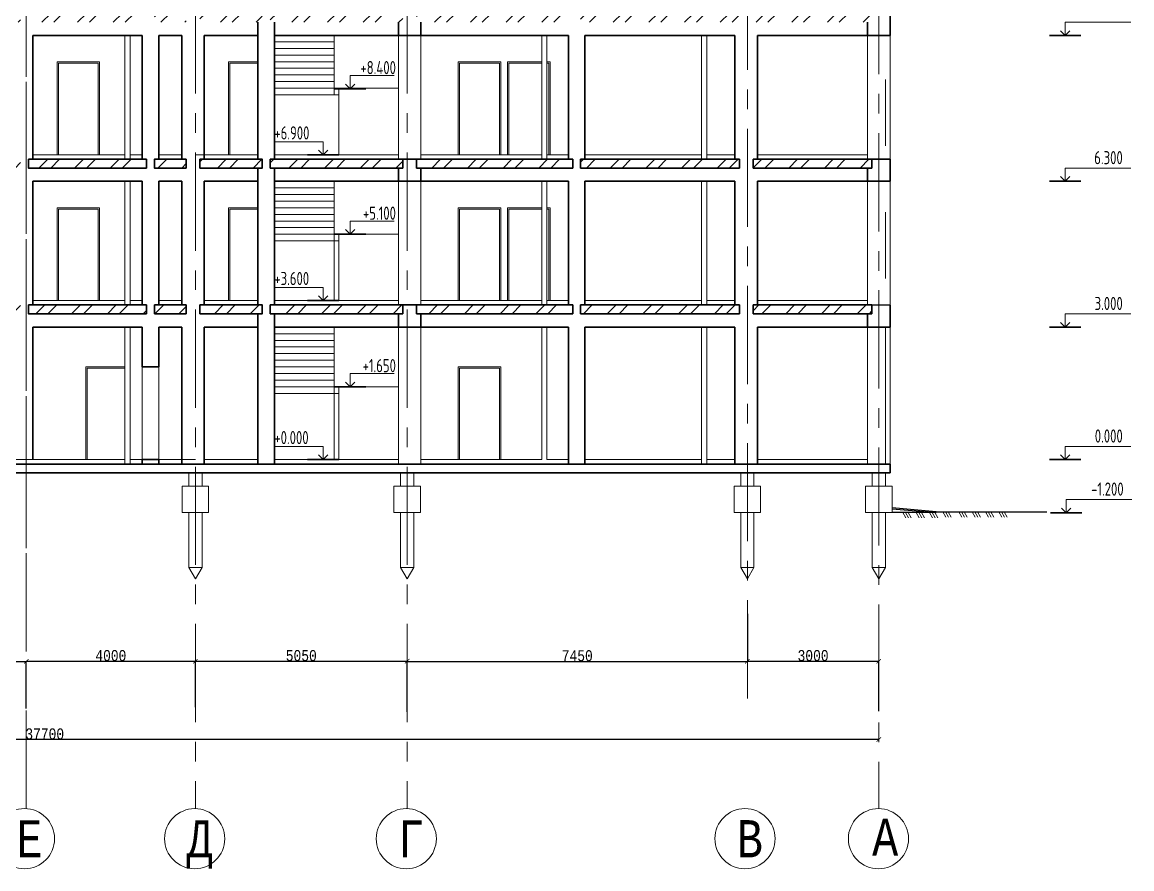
# Model space of a CAD drawing. Header units: millimetres. Extents: x -689206 to 4969298, y -1019800 to 703299.
# Drawn here: x 1105488 to 1130604, y -376176 to -357016 of the extents above; entities that cross this region are included whole.
import ezdxf

# ---------------------------------------------------------------- set-up
doc = ezdxf.new("R2010")
doc.units = ezdxf.units.MM
doc.linetypes.add('осеваяX2', pattern=[101.6, 63.5, -12.7, 12.7, -12.7])
doc.layers.add('РАЗМЕРЫ', color=7, linetype='Continuous', lineweight=9)
for name, color, linetype in [('разрез1-1', 7, 'Continuous'), ('разрез2-2', 7, 'Continuous'), ('сетка', 104, 'Continuous')]:
    doc.layers.add(name, color=color, linetype=linetype)
doc.styles.add('Аннотативный', font='isocteur.ttf', dxfattribs={"width": 0.7, "height": 250})
doc.dimstyles.new('Аннотативный', dxfattribs={"dimscale": 0, "dimtxt": 250, "dimasz": 100, "dimexe": 1.25, "dimexo": 0.625, "dimtad": 1, "dimdec": 0, "dimtxsty": 'Аннотативный', "dimblk": 'ARCHTICK', "dimcen": 2.5, "dimadec": 0, "dimazin": 0, "dimtfac": 1, "dimtdec": 0, "dimtmove": 0, "dimatfit": 3, "dimfxl": 1, "dimarcsym": 0})

# ---------------------------------------------------------------- blocks, each defined once
blk = doc.blocks.new('_ArchTick')
at = {"color": 0, "linetype": 'ByBlock', "const_width": 0.15}
blk.add_lwpolyline([(-0.5, -0.5), (0.5, 0.5)], dxfattribs=at)
blk = doc.blocks.new('*D4456')
at = {"layer": 'Defpoints', "color": 0, "lineweight": 30, "ltscale": 35, "transparency": 16777216}
for p in [(1101940, -371478), (1105580, -371482), (1105580, -372550)]:
    blk.add_point(p, dxfattribs=at)
at = {"layer": 'РАЗМЕРЫ', "color": 0, "lineweight": -2, "ltscale": 35, "transparency": 16777216}
for p, q in [((1101940, -371478), (1101940, -371483)), ((1101940, -371482), (1105580, -371482)), ((1105580, -372550), (1105580, -371480))]:
    blk.add_line(p, q, dxfattribs=at)
at = {"layer": 'РАЗМЕРЫ', "color": 0, "lineweight": -2, "ltscale": 35, "transparency": 16777216, "xscale": 100, "yscale": 100, "zscale": 100, "rotation": 180}
blk.add_blockref('_ArchTick', (1101940, -371482), dxfattribs=at)
at = {"layer": 'РАЗМЕРЫ', "color": 0, "lineweight": -2, "ltscale": 35, "transparency": 16777216, "xscale": 100, "yscale": 100, "zscale": 100}
blk.add_blockref('_ArchTick', (1105580, -371482), dxfattribs=at)
at = {"layer": 'РАЗМЕРЫ', "color": 0, "lineweight": 5, "ltscale": 35, "transparency": 16777216, "insert": (1103760, -371356), "char_height": 250, "attachment_point": 5, "style": 'Аннотативный'}
blk.add_mtext('3700', dxfattribs=at)
blk = doc.blocks.new('*D4457')
at = {"layer": 'Defpoints', "color": 0, "lineweight": 30, "ltscale": 35, "transparency": 16777216}
for p in [(1105580, -371478), (1109408, -371478), (1109408, -372517)]:
    blk.add_point(p, dxfattribs=at)
at = {"layer": 'РАЗМЕРЫ', "color": 0, "lineweight": -2, "ltscale": 35, "transparency": 16777216}
for p, q in [((1105580, -371477), (1105580, -371477)), ((1105580, -371478), (1109408, -371478)), ((1109408, -372516), (1109408, -371477))]:
    blk.add_line(p, q, dxfattribs=at)
at = {"layer": 'РАЗМЕРЫ', "color": 0, "lineweight": -2, "ltscale": 35, "transparency": 16777216, "xscale": 100, "yscale": 100, "zscale": 100, "rotation": 180}
blk.add_blockref('_ArchTick', (1105580, -371478), dxfattribs=at)
at = {"layer": 'РАЗМЕРЫ', "color": 0, "lineweight": -2, "ltscale": 35, "transparency": 16777216, "xscale": 100, "yscale": 100, "zscale": 100}
blk.add_blockref('_ArchTick', (1109408, -371478), dxfattribs=at)
at = {"layer": 'РАЗМЕРЫ', "color": 0, "lineweight": 5, "ltscale": 35, "transparency": 16777216, "insert": (1107494, -371352), "char_height": 250, "attachment_point": 5, "style": 'Аннотативный'}
blk.add_mtext('4000', dxfattribs=at)
blk = doc.blocks.new('*D4458')
at = {"layer": 'Defpoints', "color": 0, "lineweight": 30, "ltscale": 35, "transparency": 16777216}
for p in [(1109408, -371478), (1114202, -371478), (1114202, -372624)]:
    blk.add_point(p, dxfattribs=at)
at = {"layer": 'РАЗМЕРЫ', "color": 0, "lineweight": -2, "ltscale": 35, "transparency": 16777216}
for p, q in [((1109408, -371477), (1109408, -371477)), ((1109408, -371478), (1114202, -371478)), ((1114202, -372623), (1114202, -371477))]:
    blk.add_line(p, q, dxfattribs=at)
at = {"layer": 'РАЗМЕРЫ', "color": 0, "lineweight": -2, "ltscale": 35, "transparency": 16777216, "xscale": 100, "yscale": 100, "zscale": 100, "rotation": 180}
blk.add_blockref('_ArchTick', (1109408, -371478), dxfattribs=at)
at = {"layer": 'РАЗМЕРЫ', "color": 0, "lineweight": -2, "ltscale": 35, "transparency": 16777216, "xscale": 100, "yscale": 100, "zscale": 100}
blk.add_blockref('_ArchTick', (1114202, -371478), dxfattribs=at)
at = {"layer": 'РАЗМЕРЫ', "color": 0, "lineweight": 5, "ltscale": 35, "transparency": 16777216, "insert": (1111805, -371352), "char_height": 250, "attachment_point": 5, "style": 'Аннотативный'}
blk.add_mtext('5050', dxfattribs=at)
blk = doc.blocks.new('*D4459')
at = {"layer": 'Defpoints', "color": 0, "lineweight": 30, "ltscale": 35, "transparency": 16777216}
for p in [(1121902, -370404), (1114202, -371478), (1121902, -371481)]:
    blk.add_point(p, dxfattribs=at)
at = {"layer": 'РАЗМЕРЫ', "color": 0, "lineweight": -2, "ltscale": 35, "transparency": 16777216}
for p, q in [((1121902, -370405), (1121902, -371483)), ((1114202, -371478), (1114202, -371483)), ((1114202, -371481), (1121902, -371481))]:
    blk.add_line(p, q, dxfattribs=at)
at = {"layer": 'РАЗМЕРЫ', "color": 0, "lineweight": -2, "ltscale": 35, "transparency": 16777216, "xscale": 100, "yscale": 100, "zscale": 100, "rotation": 180}
blk.add_blockref('_ArchTick', (1114202, -371481), dxfattribs=at)
at = {"layer": 'РАЗМЕРЫ', "color": 0, "lineweight": -2, "ltscale": 35, "transparency": 16777216, "xscale": 100, "yscale": 100, "zscale": 100}
blk.add_blockref('_ArchTick', (1121902, -371481), dxfattribs=at)
at = {"layer": 'РАЗМЕРЫ', "color": 0, "lineweight": 5, "ltscale": 35, "transparency": 16777216, "insert": (1118052, -371356), "char_height": 250, "attachment_point": 5, "style": 'Аннотативный'}
blk.add_mtext('7450', dxfattribs=at)
blk = doc.blocks.new('*D4460')
at = {"layer": 'Defpoints', "color": 0, "lineweight": 30, "ltscale": 35, "transparency": 16777216}
for p in [(1121902, -371478), (1124877, -371478), (1124877, -372613)]:
    blk.add_point(p, dxfattribs=at)
at = {"layer": 'РАЗМЕРЫ', "color": 0, "lineweight": -2, "ltscale": 35, "transparency": 16777216}
for p, q in [((1121902, -371477), (1121902, -371477)), ((1121902, -371478), (1124877, -371478)), ((1124877, -372612), (1124877, -371477))]:
    blk.add_line(p, q, dxfattribs=at)
at = {"layer": 'РАЗМЕРЫ', "color": 0, "lineweight": -2, "ltscale": 35, "transparency": 16777216, "xscale": 100, "yscale": 100, "zscale": 100, "rotation": 180}
blk.add_blockref('_ArchTick', (1121902, -371478), dxfattribs=at)
at = {"layer": 'РАЗМЕРЫ', "color": 0, "lineweight": -2, "ltscale": 35, "transparency": 16777216, "xscale": 100, "yscale": 100, "zscale": 100}
blk.add_blockref('_ArchTick', (1124877, -371478), dxfattribs=at)
at = {"layer": 'РАЗМЕРЫ', "color": 0, "lineweight": 5, "ltscale": 35, "transparency": 16777216, "insert": (1123390, -371352), "char_height": 250, "attachment_point": 5, "style": 'Аннотативный'}
blk.add_mtext('3000', dxfattribs=at)
blk = doc.blocks.new('*D4461')
at = {"layer": 'Defpoints', "color": 0, "lineweight": 30, "ltscale": 35, "transparency": 16777216}
for p in [(1087118, -373250), (1087118, -373341), (1124877, -373250)]:
    blk.add_point(p, dxfattribs=at)
at = {"layer": 'РАЗМЕРЫ', "color": 0, "lineweight": -2, "ltscale": 35, "transparency": 16777216}
for p, q in [((1087118, -373340), (1087118, -373249)), ((1124877, -373250), (1087118, -373250)), ((1124877, -373251), (1124877, -373252))]:
    blk.add_line(p, q, dxfattribs=at)
at = {"layer": 'РАЗМЕРЫ', "color": 0, "lineweight": -2, "ltscale": 35, "transparency": 16777216, "xscale": 100, "yscale": 100, "zscale": 100, "rotation": 180}
blk.add_blockref('_ArchTick', (1087118, -373250), dxfattribs=at)
at = {"layer": 'РАЗМЕРЫ', "color": 0, "lineweight": -2, "ltscale": 35, "transparency": 16777216, "xscale": 100, "yscale": 100, "zscale": 100}
blk.add_blockref('_ArchTick', (1124877, -373250), dxfattribs=at)
at = {"layer": 'РАЗМЕРЫ', "color": 0, "lineweight": 5, "ltscale": 35, "transparency": 16777216, "insert": (1105998, -373125), "char_height": 250, "attachment_point": 5, "style": 'Аннотативный'}
blk.add_mtext('37700', dxfattribs=at)

msp = doc.modelspace()

# ---------------------------------------------------------------- hatches: boundary and pattern name
at = {"layer": 'РАЗМЕРЫ', "lineweight": 9, "ltscale": 35}
h = msp.add_hatch(dxfattribs=at)
h.set_pattern_fill('ANSI32', color=256, scale=60)
h.set_pattern_definition([(45, (279532, 273808.64), (-404.11153, 404.11153), []), (45, (279801.4, 273808.64), (-404.11153, 404.11153), [])])
h.paths.add_polyline_path([(1089418.4, -356816.1), (1089318.4, -356816.1), (1087318.4, -356816.1), (1087218.4, -356816.1), (1087218.4, -357016.1), (1087318.4, -357016.1), (1089318.4, -357016.1), (1089418.4, -357016.1)])
h.paths.add_polyline_path([(1091497.9, -356816.1), (1091397.9, -356816.1), (1089828.4, -356816.1), (1089728.4, -356816.1), (1089728.4, -357016.1), (1089828.4, -357016.1), (1091397.9, -357016.1), (1091497.9, -357016.1)])
h.paths.add_polyline_path([(1093228.4, -356816.1), (1093128.4, -356816.1), (1091907.8, -356816.1), (1091807.8, -356816.1), (1091807.8, -357016.1), (1091907.8, -357016.1), (1093128.4, -357016.1), (1093228.4, -357016.1)])
h.paths.add_polyline_path([(1096119.9, -356816.1), (1093508.4, -356816.1), (1093408.4, -356816.1), (1093408.4, -357016.1), (1093508.4, -357016.1), (1096119.9, -357016.1)])
h.paths.add_polyline_path([(1097690, -356816.1), (1097590, -356816.1), (1096629.9, -356816.1), (1096529.9, -356816.1), (1096529.9, -357016.1), (1096629.9, -357016.1), (1097590, -357016.1), (1097690, -357016.1)])
h.paths.add_polyline_path([(1100229.9, -356816.1), (1100129.9, -356816.1), (1098100, -356816.1), (1098000, -356816.1), (1098000, -357016.1), (1098100, -357016.1), (1100129.9, -357016.1), (1100229.9, -357016.1)])
h.paths.add_polyline_path([(1101729.9, -356816.1), (1101629.9, -356816.1), (1100509.9, -356816.1), (1100409.9, -356816.1), (1100409.9, -357016.1), (1100509.9, -357016.1), (1101629.9, -357016.1), (1101729.9, -357016.1)])
h.paths.add_polyline_path([(1102550.9, -356816.1), (1102450.9, -356816.1), (1102139.9, -356816.1), (1102039.9, -356816.1), (1102039.9, -357016.1), (1102139.9, -357016.1), (1102450.9, -357016.1), (1102550.9, -357016.1)])
h.paths.add_polyline_path([(1105450.4, -356816.1), (1105311.3, -356816.1), (1102830.9, -356816.1), (1102730.9, -356816.1), (1102730.9, -357016.1), (1102830.9, -357016.1), (1105350.4, -357016.1), (1105450.4, -357016.1)])
h.paths.add_polyline_path([(1108300.4, -356816.1), (1108200.4, -356816.1), (1105730.4, -356816.1), (1105630.4, -356816.1), (1105630.4, -357016.1), (1105730.4, -357016.1), (1108200.4, -357016.1), (1108300.4, -357016.1)])
h.paths.add_polyline_path([(1109199.9, -356816.1), (1109099.9, -356816.1), (1108580.4, -356816.1), (1108480.4, -356816.1), (1108480.4, -357016.1), (1108580.4, -357016.1), (1109099.9, -357016.1), (1109199.9, -357016.1)])
h.paths.add_polyline_path([(1110922.4, -356816.1), (1110822.4, -356816.1), (1109609.9, -356816.1), (1109509.9, -356816.1), (1109509.9, -357016.1), (1109609.9, -357016.1), (1110822.4, -357016.1), (1110922.4, -357016.1)])
h.paths.add_polyline_path([(1114102.4, -356816.1), (1114002.4, -356816.1), (1111202.4, -356816.1), (1111102.4, -356816.1), (1111102.4, -357016.1), (1111202.4, -357016.1), (1114102.4, -357016.1)])
h.paths.add_polyline_path([(1117950.2, -356816.1), (1117850.2, -356816.1), (1114512.4, -356816.1), (1114412.4, -356816.1), (1114412.4, -357016.1), (1114512.4, -357016.1), (1117850.2, -357016.1), (1117950.2, -357016.1)])
h.paths.add_polyline_path([(1121722.4, -356816.1), (1121622.4, -356816.1), (1118223.8, -356816.1), (1118123.8, -356816.1), (1118123.8, -357016.1), (1118223.8, -357016.1), (1121622.4, -357016.1), (1121722.4, -357016.1)])
h.paths.add_polyline_path([(1124722.4, -356816.1), (1124622.4, -356816.1), (1122132.4, -356816.1), (1122032.4, -356816.1), (1122032.4, -357016.1), (1122132.4, -357016.1), (1124622.4, -357016.1), (1124722.4, -357016.1)])
h.paths.add_polyline_path([(1124722.4, -360116.1), (1122132.4, -360116.1), (1122032.4, -360116.1), (1122032.4, -360316.1), (1122132.4, -360316.1), (1124622.4, -360316.1), (1124722.4, -360316.1)])
h.paths.add_polyline_path([(1121722.4, -360116.1), (1121622.4, -360116.1), (1118223.8, -360116.1), (1118123.8, -360116.1), (1118123.8, -360316.1), (1118223.8, -360316.1), (1121622.4, -360316.1), (1121722.4, -360316.1)])
h.paths.add_polyline_path([(1117950.2, -360116.1), (1117850.2, -360116.1), (1114512.4, -360116.1), (1114412.4, -360116.1), (1114412.4, -360316.1), (1114512.4, -360316.1), (1117850.2, -360316.1), (1117950.2, -360316.1)])
h.paths.add_polyline_path([(1114102.4, -360116.1), (1114002.4, -360116.1), (1111202.4, -360116.1), (1111102.4, -360116.1), (1111102.4, -360316.1), (1114002.4, -360316.1), (1114102.4, -360316.1)])
h.paths.add_polyline_path([(1110922.4, -360116.1), (1109509.9, -360116.1), (1109509.9, -360316.1), (1110922.4, -360316.1)])
h.paths.add_polyline_path([(1109199.9, -360116.1), (1109099.9, -360116.1), (1108480.4, -360116.1), (1108480.4, -360316.1), (1109099.9, -360316.1), (1109199.9, -360316.1)])
h.paths.add_polyline_path([(1108300.4, -360116.1), (1105630.4, -360116.1), (1105630.4, -360316.1), (1108300.4, -360316.1)])
h.paths.add_polyline_path([(1105450.4, -360116.1), (1102730.9, -360116.1), (1102730.9, -360316.1), (1105450.4, -360316.1)])
h.paths.add_polyline_path([(1102550.9, -360116.1), (1102039.9, -360116.1), (1102039.9, -360316.1), (1102550.9, -360316.1)])
h.paths.add_polyline_path([(1101729.9, -360116.1), (1100409.9, -360116.1), (1100409.9, -360316.1), (1101729.9, -360316.1)])
h.paths.add_polyline_path([(1100229.9, -360116.1), (1098000, -360116.1), (1098000, -360316.1), (1100229.9, -360316.1)])
h.paths.add_polyline_path([(1097690, -360116.1), (1096529.9, -360116.1), (1096529.9, -360316.1), (1097690, -360316.1)])
h.paths.add_polyline_path([(1096119.9, -360116.1), (1093408.4, -360116.1), (1093408.4, -360316.1), (1096119.9, -360316.1)])
h.paths.add_polyline_path([(1093228.4, -360116.1), (1091807.7, -360116.1), (1091807.7, -360316.1), (1093228.4, -360316.1)])
h.paths.add_polyline_path([(1091497.9, -360116.1), (1089728.4, -360116.1), (1089728.4, -360316.1), (1091497.9, -360316.1)])
h.paths.add_polyline_path([(1089418.4, -360116.1), (1087218.4, -360116.1), (1087218.4, -360316.1), (1089418.4, -360316.1)])
h.paths.add_polyline_path([(1089418.4, -363416.1), (1087218.4, -363416.1), (1087218.4, -363616.1), (1089418.4, -363616.1)])
h.paths.add_polyline_path([(1091497.9, -363416.1), (1089728.4, -363416.1), (1089728.4, -363616.1), (1091497.9, -363616.1)])
h.paths.add_polyline_path([(1093228.2, -363416.1), (1091807.5, -363416.1), (1091807.5, -363616.1), (1093228.2, -363616.1)])
h.paths.add_polyline_path([(1096119.9, -363416.1), (1093508.4, -363416.1), (1093408.4, -363416.1), (1093408.4, -363616.1), (1096119.9, -363616.1)])
h.paths.add_polyline_path([(1097690, -363416.1), (1096529.9, -363416.1), (1096529.9, -363616.1), (1097690, -363616.1)])
h.paths.add_polyline_path([(1100229.9, -363416.1), (1098000, -363416.1), (1098000, -363616.1), (1100229.9, -363616.1)])
h.paths.add_polyline_path([(1101729.9, -363416.1), (1100409.9, -363416.1), (1100409.9, -363616.1), (1101729.9, -363616.1)])
h.paths.add_polyline_path([(1102550.9, -363416.1), (1102039.9, -363416.1), (1102039.9, -363616.1), (1102550.9, -363616.1)])
h.paths.add_polyline_path([(1105450.4, -363416.1), (1102730.9, -363416.1), (1102730.9, -363616.1), (1105450.4, -363616.1)])
h.paths.add_polyline_path([(1108300.4, -363416.1), (1105630.4, -363416.1), (1105630.4, -363616.1), (1108300.4, -363616.1)])
h.paths.add_polyline_path([(1109199.9, -363416.1), (1109099.9, -363416.1), (1108580.4, -363416.1), (1108480.4, -363416.1), (1108480.4, -363616.1), (1108580.4, -363616.1), (1109099.9, -363616.1), (1109199.9, -363616.1)])
h.paths.add_polyline_path([(1110922.4, -363416.1), (1109509.9, -363416.1), (1109509.9, -363616.1), (1110922.4, -363616.1)])
h.paths.add_polyline_path([(1114102.4, -363416.1), (1114002.4, -363416.1), (1111202.4, -363416.1), (1111102.4, -363416.1), (1111102.4, -363616.1), (1111202.4, -363616.1), (1114002.4, -363616.1), (1114102.4, -363616.1)])
h.paths.add_polyline_path([(1117950.2, -363416.1), (1117850.2, -363416.1), (1114512.4, -363416.1), (1114412.4, -363416.1), (1114412.4, -363616.1), (1114512.4, -363616.1), (1117850.2, -363616.1), (1117950.2, -363616.1)])
h.paths.add_polyline_path([(1121722.4, -363416.1), (1121622.4, -363416.1), (1118223.8, -363416.1), (1118123.8, -363416.1), (1118123.8, -363616.1), (1118223.8, -363616.1), (1121622.4, -363616.1), (1121722.4, -363616.1)])
h.paths.add_polyline_path([(1124722.4, -363416.1), (1122132.4, -363416.1), (1122032.4, -363416.1), (1122032.4, -363616.1), (1122132.4, -363616.1), (1124622.4, -363616.1), (1124722.4, -363616.1)])

# ---------------------------------------------------------------- linework, layer by layer
at = {"layer": 'РАЗМЕРЫ', "linetype": 'осеваяX2', "lineweight": 5, "ltscale": 35}
for p, q in [((1105580.4, -374814.8), (1105580.4, -345816.1)), ((1109407.9, -345741.1), (1109407.9, -374814.8)), ((1114202.4, -345741.1), (1114202.4, -374814.8)), ((1105580.4, -348916.1), (1105580.4, -371125.4)), ((1121902, -352316.1), (1121902, -372481.4)), ((1124877.4, -352416.1), (1124877.4, -374814.8))]:
    msp.add_line(p, q, dxfattribs=at)
at = {"layer": 'РАЗМЕРЫ', "lineweight": 5, "ltscale": 35}
for p, q in [((1125132.4, -367016.1), (1125132.4, -354005.7)), ((1114002.4, -360116.1), (1114002.4, -357016.1)), ((1114512.4, -357016.1), (1114512.4, -360116.1)), ((1124622.4, -360116.1), (1124622.4, -357316.1)), ((1106280.4, -357916.1), (1106280.4, -360016.1)), ((1106280.4, -357916.1), (1107240.4, -357916.1)), ((1106310.4, -357946.1), (1106310.4, -360016.1)), ((1106310.4, -360016.1), (1106310.4, -357946.1)), ((1106310.4, -360016.1), (1106310.4, -357946.1)), ((1106310.4, -357946.1), (1107210.4, -357946.1)), ((1107210.4, -357946.1), (1107210.4, -360016.1)), ((1107240.4, -360016.1), (1107240.4, -357916.1)), ((1107240.4, -358186.1), (1107240.4, -358156.1)), ((1110154.6, -357916.1), (1110154.6, -360016.1)), ((1110154.6, -357916.1), (1110822.4, -357916.1)), ((1110184.6, -357946.1), (1110184.6, -360016.1)), ((1110184.6, -360016.1), (1110184.6, -357946.1)), ((1110184.6, -360016.1), (1110184.6, -357946.1)), ((1110184.6, -357946.1), (1110822.4, -357946.1)), ((1115358.6, -357916.1), (1115358.6, -360016.1)), ((1116318.6, -357916.1), (1115358.6, -357916.1)), ((1115388.6, -357946.1), (1115388.6, -360016.1)), ((1115388.6, -357946.1), (1115388.6, -360016.1)), ((1115388.6, -360016.1), (1115388.6, -357946.1)), ((1116288.6, -357946.1), (1115388.6, -357946.1)), ((1116288.6, -357946.1), (1116288.6, -360016.1)), ((1116288.6, -357946.1), (1116288.6, -360016.1)), ((1116288.6, -360016.1), (1116288.6, -357946.1)), ((1116318.6, -360016.1), (1116318.6, -357916.1)), ((1116475.9, -357913.8), (1117246.4, -357915.7)), ((1116475.9, -357913.8), (1116475.9, -360016.1)), ((1116505.9, -357946.1), (1116505.9, -360016.1)), ((1116505.9, -360016.1), (1116505.9, -357946.1)), ((1116505.9, -357946.1), (1117246.4, -357946.1)), ((1117366.4, -357916), (1117435.9, -357916.1)), ((1117366.4, -357946.1), (1117405.9, -357946.1)), ((1117405.9, -357946.1), (1117405.9, -359716.1)), ((1117405.9, -357946.1), (1117405.9, -360016.1)), ((1117435.9, -360016.1), (1117435.9, -357916.1)), ((1125032.4, -359816.1), (1125032.4, -358316.1)), ((1114002.4, -363416.1), (1114002.4, -360316.1)), ((1114512.4, -360316.1), (1114512.4, -363416.1)), ((1120986.9, -360616.1), (1120866.9, -360616.1)), ((1124622.4, -363416.1), (1124622.4, -360616.1)), ((1106280.4, -361216.1), (1106280.4, -363316.1)), ((1106280.4, -361216.1), (1107240.4, -361216.1)), ((1106310.4, -361246.1), (1106310.4, -363316.1)), ((1106310.4, -363316.1), (1106310.4, -361246.1)), ((1106310.4, -363316.1), (1106310.4, -361246.1)), ((1106310.4, -361246.1), (1107210.4, -361246.1)), ((1107210.4, -361246.1), (1107210.4, -363316.1)), ((1107240.4, -363316.1), (1107240.4, -361216.1)), ((1110154.6, -361216.1), (1110154.6, -363316.1)), ((1110154.6, -361216.1), (1110822.4, -361216.1)), ((1110184.6, -361246.1), (1110184.6, -363316.1)), ((1110184.6, -363316.1), (1110184.6, -361246.1)), ((1110184.6, -363316.1), (1110184.6, -361246.1)), ((1110184.6, -361246.1), (1110822.4, -361246.1)), ((1115358.6, -361216.1), (1115358.6, -363316.1)), ((1116318.6, -361216.1), (1115358.6, -361216.1)), ((1115388.6, -361246.1), (1115388.6, -363316.1)), ((1115388.6, -361246.1), (1115388.6, -363316.1)), ((1115388.6, -363316.1), (1115388.6, -361246.1)), ((1116288.6, -361246.1), (1115388.6, -361246.1)), ((1116288.6, -361246.1), (1116288.6, -363316.1)), ((1116288.6, -361246.1), (1116288.6, -363316.1)), ((1116288.6, -363316.1), (1116288.6, -361246.1)), ((1116318.6, -363316.1), (1116318.6, -361216.1)), ((1116475.9, -361213.8), (1117246.4, -361215.7)), ((1116475.9, -361213.8), (1116475.9, -363316.1)), ((1116505.9, -361246.1), (1116505.9, -363316.1)), ((1116505.9, -363316.1), (1116505.9, -361246.1)), ((1116505.9, -361246.1), (1117246.4, -361246.1)), ((1117366.4, -361216), (1117435.9, -361216.1)), ((1117366.4, -361246.1), (1117405.9, -361246.1)), ((1117405.9, -361246.1), (1117405.9, -363016.1)), ((1117405.9, -361246.1), (1117405.9, -363316.1)), ((1117435.9, -363316.1), (1117435.9, -361216.1)), ((1124622.4, -361365.5), (1124622.4, -361316.1)), ((1125032.4, -362816.1), (1125032.4, -361316.1)), ((1107240.4, -361486.1), (1107240.4, -361456.1)), ((1114512.4, -363616.1), (1114512.4, -367016.1)), ((1117366.4, -363616.1), (1117246.4, -363616.1)), ((1120986.9, -363616.1), (1120866.9, -363616.1)), ((1114002.4, -363916.1), (1114002.4, -366916.1)), ((1124622.4, -367016.1), (1124622.4, -363916.1)), ((1125032.4, -367016.1), (1125032.4, -363916.1)), ((1106926.1, -364816.1), (1106926.1, -366916.1)), ((1106926.1, -364816.1), (1107810.4, -364816.1)), ((1106956.1, -366916.1), (1106956.1, -364846.1)), ((1106956.1, -366916.1), (1106956.1, -364846.1)), ((1106956.1, -364846.1), (1107810.4, -364846.1)), ((1115358.6, -364816.1), (1115358.6, -366916.1)), ((1116318.6, -364816.1), (1115358.6, -364816.1)), ((1115388.6, -364846.1), (1115388.6, -366916.1)), ((1115388.6, -364846.1), (1115388.6, -366916.1)), ((1115388.6, -366916.1), (1115388.6, -364846.1)), ((1116288.6, -364846.1), (1115388.6, -364846.1)), ((1115388.6, -366916.1), (1115388.6, -364846.1)), ((1116288.6, -364846.1), (1116288.6, -366916.1)), ((1116288.6, -364846.1), (1116288.6, -366916.1)), ((1116288.6, -366916.1), (1116288.6, -364846.1)), ((1116318.6, -366916.1), (1116318.6, -364816.1)), ((1114002.4, -366916.1), (1114002.4, -367016.1))]:
    msp.add_line(p, q, dxfattribs=at)
at = {"layer": 'РАЗМЕРЫ', "lineweight": 30, "ltscale": 35}
for p, q in [((1125132.4, -357316.1), (1125132.4, -356816.1)), ((1110822.4, -360116.1), (1110822.4, -357016.1)), ((1111202.4, -360116.1), (1111202.4, -357016.1)), ((1114002.4, -357016.1), (1114002.4, -357316.1)), ((1114512.4, -357016.1), (1114512.4, -357316.1)), ((1124622.4, -357316.1), (1124622.4, -357016.1)), ((1105730.4, -357316.1), (1105730.4, -357716.1)), ((1105730.4, -357316.1), (1105730.4, -360116.1)), ((1105730.4, -357316.1), (1108200.4, -357316.1)), ((1108200.4, -357316.1), (1108200.4, -357716.1)), ((1108200.4, -357316.1), (1108200.4, -360116.1)), ((1108580.4, -357316.1), (1108580.4, -357716.1)), ((1108580.4, -357316.1), (1108580.4, -360116.1)), ((1108580.4, -357316.1), (1109099.9, -357316.1)), ((1109099.9, -357316.1), (1109099.9, -357716.1)), ((1109099.9, -357316.1), (1109099.9, -360116.1)), ((1109609.9, -357316.1), (1109609.9, -357716.1)), ((1109609.9, -357316.1), (1109609.9, -360116.1)), ((1109609.9, -357316.1), (1110822.4, -357316.1)), ((1111202.4, -357316.1), (1114002.4, -357316.1)), ((1114512.4, -357316.1), (1114002.4, -357316.1)), ((1117850.2, -357316.1), (1114512.4, -357316.1)), ((1117850.2, -357316.1), (1117850.2, -357916.1)), ((1118223.8, -357316.1), (1118223.8, -357916.1)), ((1121622.4, -357316.1), (1118223.8, -357316.1)), ((1121622.4, -357316.1), (1121622.4, -357716.1)), ((1121622.4, -357316.1), (1121622.4, -360116.1)), ((1122132.4, -357316.1), (1122132.4, -357716.1)), ((1122132.4, -357316.1), (1122132.4, -360116.1)), ((1124622.4, -357316.1), (1122132.4, -357316.1)), ((1124622.4, -357316.1), (1125132.4, -357316.1)), ((1110822.4, -357916.1), (1110822.4, -357616.1)), ((1117850.2, -357916.1), (1117850.2, -360116.1)), ((1118223.8, -357916.1), (1118223.8, -360116.1)), ((1105630.4, -360316.1), (1105630.4, -360116.1)), ((1105630.4, -360116.1), (1105730.4, -360116.1)), ((1105730.4, -360116.1), (1108200.4, -360116.1)), ((1108300.4, -360116.1), (1108200.4, -360116.1)), ((1108300.4, -360316.1), (1108300.4, -360116.1)), ((1108480.4, -360316.1), (1108480.4, -360116.1)), ((1108480.4, -360116.1), (1108611.3, -360116.1)), ((1108580.4, -360116.1), (1109099.9, -360116.1)), ((1109199.9, -360116.1), (1109099.9, -360116.1)), ((1109199.9, -360316.1), (1109199.9, -360116.1)), ((1109509.9, -360316.1), (1109509.9, -360116.1)), ((1109509.9, -360116.1), (1109609.9, -360116.1)), ((1109609.9, -360116.1), (1110822.4, -360116.1)), ((1110922.4, -360116.1), (1110822.4, -360116.1)), ((1110922.4, -360316.1), (1110922.4, -360116.1)), ((1111202.4, -360116.1), (1111102.4, -360116.1)), ((1111102.4, -360116.1), (1111102.4, -360316.1)), ((1114102.4, -360116.1), (1111202.4, -360116.1)), ((1114462.4, -360116.1), (1114002.4, -360116.1)), ((1114102.4, -360316.1), (1114102.4, -360116.1)), ((1114412.4, -360316.1), (1114412.4, -360116.1)), ((1114412.4, -360116.1), (1114512.4, -360116.1)), ((1117850.2, -360116.1), (1114512.4, -360116.1)), ((1117950.2, -360116.1), (1117850.2, -360116.1)), ((1117950.2, -360316.1), (1117950.2, -360116.1)), ((1118123.8, -360316.1), (1118123.8, -360116.1)), ((1118123.8, -360116.1), (1118223.8, -360116.1)), ((1121622.4, -360116.1), (1118223.8, -360116.1)), ((1121722.4, -360116.1), (1121622.4, -360116.1)), ((1121722.4, -360316.1), (1121722.4, -360116.1)), ((1122032.4, -360316.1), (1122032.4, -360116.1)), ((1122032.4, -360116.1), (1122132.4, -360116.1)), ((1125132.4, -360116.1), (1122132.4, -360116.1)), ((1124722.4, -360316.1), (1124722.4, -360116.1)), ((1125132.4, -360116.1), (1125132.4, -360616.1)), ((1105730.4, -360316.1), (1105630.4, -360316.1)), ((1105730.4, -360316.1), (1108200.4, -360316.1)), ((1108200.4, -360316.1), (1108300.4, -360316.1)), ((1108580.4, -360316.1), (1108480.4, -360316.1)), ((1108580.4, -360316.1), (1109099.9, -360316.1)), ((1109099.9, -360316.1), (1109199.9, -360316.1)), ((1109609.9, -360316.1), (1109509.9, -360316.1)), ((1109609.9, -360316.1), (1110822.4, -360316.1)), ((1110822.4, -363416.1), (1110822.4, -360316.1)), ((1110822.4, -360316.1), (1110922.4, -360316.1)), ((1111102.4, -360316.1), (1114002.4, -360316.1)), ((1111202.4, -363416.1), (1111202.4, -360316.1)), ((1114002.4, -360316.1), (1114002.4, -360616.1)), ((1114002.4, -360316.1), (1114002.4, -360616.1)), ((1114102.4, -360316.1), (1114002.4, -360316.1)), ((1114002.4, -360316.1), (1114102.4, -360316.1)), ((1114512.4, -360316.1), (1114412.4, -360316.1)), ((1114512.4, -360316.1), (1114512.4, -360616.1)), ((1117850.2, -360316.1), (1114512.4, -360316.1)), ((1117850.2, -360316.1), (1117950.2, -360316.1)), ((1118223.8, -360316.1), (1118123.8, -360316.1)), ((1121622.4, -360316.1), (1118223.8, -360316.1)), ((1121622.4, -360316.1), (1121722.4, -360316.1)), ((1122132.4, -360316.1), (1122032.4, -360316.1)), ((1124622.4, -360316.1), (1122132.4, -360316.1)), ((1124622.4, -360316.1), (1124622.4, -360616.1)), ((1124622.4, -360316.1), (1124722.4, -360316.1)), ((1105730.4, -360616.1), (1105730.4, -360716.1)), ((1105730.4, -360616.1), (1105730.4, -363416.1)), ((1105730.4, -360616.1), (1108200.4, -360616.1)), ((1108200.4, -360616.1), (1108200.4, -360716.1)), ((1108200.4, -360616.1), (1108200.4, -363416.1)), ((1108580.4, -360616.1), (1108580.4, -360716.1)), ((1108580.4, -360616.1), (1108580.4, -363416.1)), ((1108580.4, -360616.1), (1109099.9, -360616.1)), ((1109099.9, -360616.1), (1109099.9, -360716.1)), ((1109099.9, -360616.1), (1109099.9, -363416.1)), ((1109609.9, -360616.1), (1109609.9, -360716.1)), ((1109609.9, -360616.1), (1109609.9, -363416.1)), ((1109609.9, -360616.1), (1110822.4, -360616.1)), ((1110822.4, -360916.1), (1110822.4, -360616.1)), ((1114002.4, -360616.1), (1111202.4, -360616.1)), ((1114512.4, -360616.1), (1114002.4, -360616.1)), ((1117850.2, -360616.1), (1114512.4, -360616.1)), ((1117850.2, -360616.1), (1117850.2, -363416.1)), ((1118223.8, -360616.1), (1118223.8, -363416.1)), ((1121622.4, -360616.1), (1118223.8, -360616.1)), ((1121622.4, -360616.1), (1121622.4, -363416.1)), ((1122132.4, -360616.1), (1122132.4, -363416.1)), ((1125132.4, -360616.1), (1122132.4, -360616.1)), ((1105730.4, -363416.1), (1108200.4, -363416.1)), ((1108480.4, -363616.1), (1108480.4, -363416.1)), ((1108480.4, -363416.1), (1108580.4, -363416.1)), ((1108580.4, -363416.1), (1109099.9, -363416.1)), ((1109199.9, -363416.1), (1109099.9, -363416.1)), ((1109199.9, -363616.1), (1109199.9, -363416.1)), ((1109609.9, -363416.1), (1110822.4, -363416.1)), ((1111202.4, -363416.1), (1111102.4, -363416.1)), ((1111102.4, -363416.1), (1111102.4, -363616.1)), ((1114002.4, -363416.1), (1111202.4, -363416.1)), ((1114102.4, -363416.1), (1114002.4, -363416.1)), ((1114102.4, -363616.1), (1114102.4, -363416.1)), ((1114202.4, -363416.1), (1114102.4, -363416.1)), ((1114412.4, -363416.1), (1114202.4, -363416.1)), ((1114412.4, -363616.1), (1114412.4, -363416.1)), ((1114412.4, -363416.1), (1114512.4, -363416.1)), ((1117850.2, -363416.1), (1114512.4, -363416.1)), ((1117950.2, -363416.1), (1117850.2, -363416.1)), ((1117950.2, -363616.1), (1117950.2, -363416.1)), ((1118123.8, -363616.1), (1118123.8, -363416.1)), ((1118123.8, -363416.1), (1118223.8, -363416.1)), ((1121622.4, -363416.1), (1118223.8, -363416.1)), ((1121722.4, -363416.1), (1121622.4, -363416.1)), ((1121722.4, -363616.1), (1121722.4, -363416.1)), ((1122032.4, -363616.1), (1122032.4, -363416.1)), ((1122032.4, -363416.1), (1122132.4, -363416.1)), ((1124722.4, -363416.1), (1122132.4, -363416.1)), ((1124722.4, -363616.1), (1124722.4, -363416.1)), ((1125132.4, -363422.3), (1124722.4, -363416.1)), ((1125132.4, -363916.1), (1125132.4, -363422.3)), ((1105730.4, -363616.1), (1108200.4, -363616.1)), ((1108580.4, -363616.1), (1108480.4, -363616.1)), ((1108580.4, -363616.1), (1109099.9, -363616.1)), ((1109099.9, -363616.1), (1109199.9, -363616.1)), ((1109609.9, -363616.1), (1110822.4, -363616.1)), ((1110822.4, -367016.1), (1110822.4, -363616.1)), ((1110822.4, -363916.1), (1110822.4, -363616.1)), ((1111102.4, -363616.1), (1111202.4, -363616.1)), ((1111202.4, -367016.1), (1111202.4, -363616.1)), ((1111202.4, -363616.1), (1114002.4, -363616.1)), ((1114002.4, -363616.1), (1114002.4, -363916.1)), ((1114002.4, -363616.1), (1114002.4, -363716.1)), ((1114002.4, -363616.1), (1114102.4, -363616.1)), ((1114512.4, -363616.1), (1114412.4, -363616.1)), ((1114512.4, -363616.1), (1114512.4, -363916.1)), ((1114512.4, -363916.1), (1114512.4, -363616.1)), ((1117850.2, -363616.1), (1114512.4, -363616.1)), ((1117850.2, -363616.1), (1117950.2, -363616.1)), ((1118223.8, -363616.1), (1118123.8, -363616.1)), ((1121622.4, -363616.1), (1118223.8, -363616.1)), ((1121622.4, -363616.1), (1121722.4, -363616.1)), ((1122132.4, -363616.1), (1122032.4, -363616.1)), ((1124622.4, -363616.1), (1122132.4, -363616.1)), ((1124622.4, -363916.1), (1124622.4, -363616.1)), ((1124622.4, -363916.1), (1124622.4, -363616.1)), ((1124622.4, -363616.1), (1124722.4, -363616.1)), ((1105730.4, -363916.1), (1108200.4, -363916.1)), ((1105730.4, -363916.1), (1105730.4, -366916.1)), ((1108200.4, -363916.1), (1108200.4, -364816.1)), ((1108580.4, -363916.1), (1109099.9, -363916.1)), ((1108580.4, -363916.1), (1108580.4, -364816.1)), ((1109099.9, -363916.1), (1109099.9, -367016.1)), ((1109609.9, -363916.1), (1109609.9, -367016.1)), ((1109609.9, -363916.1), (1110822.4, -363916.1)), ((1111202.4, -363916.1), (1114002.4, -363916.1)), ((1114512.4, -363916.1), (1114002.4, -363916.1)), ((1117850.2, -363916.1), (1114512.4, -363916.1)), ((1117850.2, -363916.1), (1117850.2, -367016.1)), ((1121622.4, -363916.1), (1118223.8, -363916.1)), ((1118223.8, -363916.1), (1118223.8, -367016.1)), ((1121622.4, -363916.1), (1121622.4, -367016.1)), ((1125132.4, -363916.1), (1122132.4, -363916.1)), ((1122132.4, -363916.1), (1122132.4, -367016.1)), ((1108200.4, -364816.1), (1108580.4, -364816.1)), ((1108200.4, -366916.1), (1108580.4, -366916.1)), ((1108200.4, -366916.1), (1108200.4, -367016.1)), ((1108580.4, -366916.1), (1108580.4, -367016.1)), ((1125132.4, -367016.1), (1086810.4, -367016.1)), ((1125132.4, -367016.1), (1125132.4, -367216.1)), ((1086810.4, -367216.1), (1125132.4, -367216.1))]:
    msp.add_line(p, q, dxfattribs=at)
at = {"layer": 'РАЗМЕРЫ', "lineweight": 15, "ltscale": 35}
for p, q in [((1107810.4, -357316.1), (1107810.4, -357716.1)), ((1107810.4, -357316.1), (1107810.4, -360116.1)), ((1107930.4, -357316.1), (1107930.4, -357716.1)), ((1107930.4, -357316.1), (1107930.4, -360116.1)), ((1117246.4, -357316.1), (1117246.4, -360116.1)), ((1117366.4, -357316.1), (1117366.4, -360116.1)), ((1105730.4, -360016.1), (1107810.4, -360016.1)), ((1107930.4, -360016.1), (1108200.4, -360016.1)), ((1108580.4, -360016.1), (1109099.9, -360016.1)), ((1109407.9, -360016.1), (1110822.4, -360016.1)), ((1111202.4, -360016.1), (1114002.4, -360016.1)), ((1117246.4, -360016.1), (1114512.4, -360016.1)), ((1117850.2, -360016.1), (1117366.4, -360016.1)), ((1120866.9, -360016.1), (1118223.8, -360016.1)), ((1121622.4, -360016.1), (1120986.9, -360016.1)), ((1124622.4, -360016.1), (1122132.4, -360016.1)), ((1107810.4, -360616.1), (1105730.4, -360616.1)), ((1107810.4, -360616.1), (1107810.4, -360716.1)), ((1107810.4, -360616.1), (1107810.4, -363416.1)), ((1108200.4, -360616.1), (1107930.4, -360616.1)), ((1107930.4, -360616.1), (1107930.4, -360716.1)), ((1107930.4, -360616.1), (1107930.4, -363416.1)), ((1109099.9, -360616.1), (1108580.4, -360616.1)), ((1110822.4, -360616.1), (1109609.9, -360616.1)), ((1114512.4, -360616.1), (1117246.4, -360616.1)), ((1117246.4, -360616.1), (1117246.4, -363416.1)), ((1117366.4, -360616.1), (1117850.2, -360616.1)), ((1117366.4, -360616.1), (1117366.4, -363416.1)), ((1118223.8, -360616.1), (1120866.9, -360616.1)), ((1120986.9, -360616.1), (1121622.4, -360616.1)), ((1122132.4, -360616.1), (1124622.4, -360616.1)), ((1112552.4, -361966.1), (1112552.4, -363316.1)), ((1105730.4, -363316.1), (1107810.4, -363316.1)), ((1107930.4, -363316.1), (1108200.4, -363316.1)), ((1108580.4, -363316.1), (1109099.9, -363316.1)), ((1109609.9, -363316.1), (1110822.4, -363316.1)), ((1111202.4, -363316.1), (1114002.4, -363316.1)), ((1117246.4, -363316.1), (1114512.4, -363316.1)), ((1117850.2, -363316.1), (1117366.4, -363316.1)), ((1120866.9, -363316.1), (1118223.8, -363316.1)), ((1121622.4, -363316.1), (1120986.9, -363316.1)), ((1124622.4, -363316.1), (1122132.4, -363316.1)), ((1108200.4, -363616.1), (1105730.4, -363616.1)), ((1109099.9, -363616.1), (1108580.4, -363616.1)), ((1110822.4, -363616.1), (1109609.9, -363616.1)), ((1114512.4, -363616.1), (1117850.2, -363616.1)), ((1107810.4, -363916.1), (1107810.4, -367016.1)), ((1107930.4, -363916.1), (1107930.4, -367016.1)), ((1112552.4, -363916.1), (1112552.4, -366916.1)), ((1117246.4, -363916.1), (1117246.4, -366916.1)), ((1117366.4, -363916.1), (1117366.4, -366916.1)), ((1111202.4, -364066.1), (1112552.4, -364066.1)), ((1112552.4, -364216.1), (1111202.4, -364216.1)), ((1111202.4, -364366.1), (1112552.4, -364366.1)), ((1112552.4, -364516.1), (1111202.4, -364516.1)), ((1112552.4, -364666.1), (1111202.4, -364666.1)), ((1108200.4, -366916.1), (1108200.4, -364816.1)), ((1108580.4, -366916.1), (1108580.4, -364816.1)), ((1111202.4, -364966.1), (1111202.4, -364816.1)), ((1111202.4, -364816.1), (1112552.4, -364816.1)), ((1112552.4, -364966.1), (1111202.4, -364966.1)), ((1111202.4, -365266.1), (1111202.4, -365116.1)), ((1111202.4, -365116.1), (1112552.4, -365116.1)), ((1112652.4, -365266.1), (1111202.4, -365266.1)), ((1111202.4, -365416.1), (1112652.4, -365416.1)), ((1112652.4, -365416.1), (1112652.4, -365266.1)), ((1112652.4, -365416.1), (1112652.4, -365266.1)), ((1112652.4, -365416.1), (1112652.4, -366916.1)), ((1107810.4, -366916.1), (1102139.9, -366916.1)), ((1109407.9, -366916.1), (1107930.4, -366916.1)), ((1110822.4, -366916.1), (1109609.9, -366916.1)), ((1114002.4, -366916.1), (1111202.4, -366916.1)), ((1111202.4, -366916.1), (1113758.5, -366916.1)), ((1113758.5, -366916.1), (1111202.4, -366916.1)), ((1113758.5, -366916.1), (1111202.4, -366916.1)), ((1114002.4, -366916.1), (1111202.4, -366916.1)), ((1117246.4, -366916.1), (1114512.4, -366916.1)), ((1117850.2, -366916.1), (1117366.4, -366916.1)), ((1120866.9, -366916.1), (1118223.8, -366916.1)), ((1121622.4, -366916.1), (1120986.9, -366916.1)), ((1124622.4, -366916.1), (1122132.4, -366916.1))]:
    msp.add_line(p, q, dxfattribs=at)
at = {"layer": 'РАЗМЕРЫ', "lineweight": 9, "ltscale": 35}
for p, q in [((1120866.9, -357316.1), (1120866.9, -357716.1)), ((1120866.9, -357316.1), (1120866.9, -360116.1)), ((1120986.9, -357316.1), (1120986.9, -357716.1)), ((1120986.9, -357316.1), (1120986.9, -360116.1)), ((1120866.9, -360616.1), (1120866.9, -360716.1)), ((1120866.9, -363416.1), (1120866.9, -360616.1)), ((1120986.9, -360616.1), (1120986.9, -360716.1)), ((1120986.9, -360616.1), (1120986.9, -363416.1)), ((1120866.9, -360916.1), (1120866.9, -363416.1)), ((1120866.9, -363916.1), (1120866.9, -367016.1)), ((1120986.9, -363916.1), (1120986.9, -367016.1))]:
    msp.add_line(p, q, dxfattribs=at)
at = {"layer": 'РАЗМЕРЫ', "lineweight": 13, "ltscale": 35}
for p, q in [((1124622.4, -367016.1), (1124722.4, -367016.1)), ((1125132.4, -367216.1), (1124622.4, -367216.1)), ((1125027.4, -367216.1), (1124727.4, -367216.1)), ((1124877.4, -367216.1), (1124877.4, -367516.1)), ((1124877.4, -368116.1), (1125027.4, -368116.1))]:
    msp.add_line(p, q, dxfattribs=at)
at = {"layer": 'РАЗМЕРЫ', "lineweight": 18, "ltscale": 35}
for p, q in [((1109257.9, -367216.1), (1109257.9, -367516.1)), ((1109557.9, -367516.1), (1109557.9, -367216.1)), ((1114052.4, -367216.1), (1114052.4, -367516.1)), ((1114352.4, -367516.1), (1114352.4, -367216.1)), ((1121752, -367216.1), (1121752, -367516.1)), ((1122052, -367516.1), (1122052, -367216.1)), ((1124727.4, -367216.1), (1124727.4, -367516.1)), ((1125027.4, -367516.1), (1125027.4, -367216.1)), ((1109107.9, -368116.1), (1109107.9, -367516.1)), ((1109107.9, -367516.1), (1109257.9, -367516.1)), ((1109257.9, -367516.1), (1109407.9, -367516.1)), ((1109407.9, -367516.1), (1109707.9, -367516.1)), ((1109707.9, -367516.1), (1109707.9, -368116.1)), ((1113902.4, -368116.1), (1113902.4, -367516.1)), ((1113902.4, -367516.1), (1114052.4, -367516.1)), ((1114052.4, -367516.1), (1114202.4, -367516.1)), ((1114202.4, -367516.1), (1114502.4, -367516.1)), ((1114502.4, -367516.1), (1114502.4, -368116.1)), ((1121602, -368116.1), (1121602, -367516.1)), ((1121602, -367516.1), (1121752, -367516.1)), ((1121752, -367516.1), (1121902, -367516.1)), ((1121902, -367516.1), (1122202, -367516.1)), ((1122202, -367516.1), (1122202, -368116.1)), ((1124577.4, -368116.1), (1124577.4, -367516.1)), ((1124577.4, -367516.1), (1124727.4, -367516.1)), ((1124727.4, -367516.1), (1124877.4, -367516.1)), ((1124877.4, -367516.1), (1125177.4, -367516.1)), ((1125177.4, -367516.1), (1125177.4, -368116.1)), ((1109707.9, -368116.1), (1109107.9, -368116.1)), ((1109257.9, -368982.9), (1109257.9, -368116.1)), ((1109557.9, -368116.1), (1109557.9, -368994.9)), ((1114502.4, -368116.1), (1113902.4, -368116.1)), ((1114052.4, -368982.9), (1114052.4, -368116.1)), ((1114352.4, -368116.1), (1114352.4, -368994.9)), ((1122202, -368116.1), (1121602, -368116.1)), ((1121752, -368982.9), (1121752, -368116.1)), ((1122052, -368116.1), (1122052, -368994.9)), ((1125177.4, -368116.1), (1124577.4, -368116.1)), ((1124727.4, -368982.9), (1124727.4, -368116.1)), ((1125027.4, -368116.1), (1125027.4, -368994.9)), ((1125027.4, -368116.1), (1125027.4, -368994.9)), ((1109257.9, -369356.3), (1109257.9, -368982.9)), ((1109557.9, -369356.3), (1109557.9, -368994.9)), ((1114052.4, -369356.3), (1114052.4, -368982.9)), ((1114352.4, -369356.3), (1114352.4, -368994.9)), ((1121752, -369356.3), (1121752, -368982.9)), ((1122052, -369356.3), (1122052, -368994.9)), ((1124727.4, -369356.3), (1124727.4, -368982.9)), ((1125027.4, -369356.3), (1125027.4, -368994.9)), ((1109407.9, -369616.1), (1109257.9, -369356.3)), ((1109557.9, -369356.3), (1109257.9, -369356.3)), ((1109407.9, -369616.1), (1109557.9, -369356.3)), ((1114202.4, -369616.1), (1114052.4, -369356.3)), ((1114352.4, -369356.3), (1114052.4, -369356.3)), ((1114202.4, -369616.1), (1114352.4, -369356.3)), ((1121902, -369616.1), (1121752, -369356.3)), ((1122052, -369356.3), (1121752, -369356.3)), ((1121902, -369616.1), (1122052, -369356.3)), ((1124877.4, -369616.1), (1124727.4, -369356.3)), ((1125027.4, -369356.3), (1124727.4, -369356.3)), ((1124877.4, -369616.1), (1125027.4, -369356.3))]:
    msp.add_line(p, q, dxfattribs=at)
at = {"layer": 'РАЗМЕРЫ', "lineweight": 30, "ltscale": 35}
for points in [[(1105630.4, -360116.1), (1108300.4, -360116.1), (1108300.4, -360316.1), (1105630.4, -360316.1)], [(1109509.9, -360116.1), (1110922.4, -360116.1), (1110922.4, -360316.1), (1109509.9, -360316.1)], [(1105630.4, -363416.1), (1108300.4, -363416.1), (1108300.4, -363616.1), (1105630.4, -363616.1)], [(1109509.9, -363416.1), (1110922.4, -363416.1), (1110922.4, -363616.1), (1109509.9, -363616.1)]]:
    msp.add_lwpolyline(points, close=True, dxfattribs=at)
msp.add_lwpolyline([(1109099.9, -360316.1), (1108480.4, -360316.1), (1108480.4, -360116.1), (1109099.9, -360116.1)], dxfattribs=at)
at = {"layer": 'разрез1-1', "lineweight": 5}
for p, q in [((1129095.9, -357316.1), (1129095.9, -357018.3)), ((1129095.9, -357018.3), (1130584.9, -357018.3)), ((1129095.9, -360616.1), (1129095.9, -360318.3)), ((1129095.9, -360318.3), (1130584.9, -360318.3)), ((1129095.9, -363916.1), (1129095.9, -363618.3)), ((1129095.9, -363618.3), (1130584.9, -363618.3)), ((1129095.9, -366916.1), (1129095.9, -366618.3)), ((1129095.9, -366618.3), (1130584.9, -366618.3)), ((1129115.3, -368116.9), (1129115.3, -367819)), ((1129115.3, -367819), (1130604.4, -367819))]:
    msp.add_line(p, q, dxfattribs=at)
at = {"layer": 'разрез1-1', "lineweight": 30}
for p, q in [((1129450.4, -357316.1), (1128741.3, -357316.1)), ((1129095.9, -357316.1), (1128990.6, -357210.8)), ((1129095.9, -357316.1), (1129201.1, -357210.8)), ((1129450.4, -360616.1), (1128741.3, -360616.1)), ((1129095.9, -360616.1), (1128990.6, -360510.8)), ((1129095.9, -360616.1), (1129201.1, -360510.8)), ((1123398.5, -363916.1), (1122689.4, -363916.1)), ((1129450.4, -363916.1), (1128741.3, -363916.1)), ((1129095.9, -363916.1), (1128990.6, -363810.8)), ((1129095.9, -363916.1), (1129201.1, -363810.8)), ((1129450.4, -366916.1), (1128741.3, -366916.1)), ((1129095.9, -366916.1), (1128990.6, -366810.8)), ((1129095.9, -366916.1), (1129201.1, -366810.8)), ((1129469.9, -368116.9), (1128760.8, -368116.9)), ((1129115.3, -368116.9), (1129010, -368011.6)), ((1129115.3, -368116.9), (1129220.6, -368011.6))]:
    msp.add_line(p, q, dxfattribs=at)
at = {"layer": 'разрез2-2', "lineweight": 15}
for p, q in [((1112552.4, -358509.8), (1112552.4, -357309.8)), ((1111202.4, -357459.8), (1112552.4, -357459.8)), ((1111202.4, -357609.8), (1112552.4, -357609.8)), ((1111202.4, -357759.8), (1112552.4, -357759.8)), ((1111202.4, -357909.8), (1112552.4, -357909.8)), ((1111202.4, -358059.8), (1112552.4, -358059.8)), ((1111202.4, -358209.8), (1112552.4, -358209.8)), ((1111202.4, -358359.8), (1112552.4, -358359.8)), ((1111202.4, -358509.8), (1112552.4, -358509.8)), ((1111202.4, -358659.8), (1112552.4, -358659.8)), ((1112552.4, -358659.8), (1112552.4, -358509.8)), ((1112552.4, -358509.8), (1112652.4, -358509.8)), ((1112652.4, -358659.8), (1112552.4, -358659.8)), ((1112652.4, -358509.8), (1114002.4, -358509.8)), ((1112652.4, -360009.8), (1112652.4, -358509.8)), ((1112552.4, -361816.1), (1112552.4, -360616.1)), ((1111202.4, -360766.1), (1112552.4, -360766.1)), ((1111202.4, -360916.1), (1112552.4, -360916.1)), ((1111202.4, -361066.1), (1112552.4, -361066.1)), ((1111202.4, -361216.1), (1112552.4, -361216.1)), ((1111202.4, -361366.1), (1112552.4, -361366.1)), ((1111202.4, -361516.1), (1112552.4, -361516.1)), ((1111202.4, -361666.1), (1112552.4, -361666.1)), ((1111202.4, -361816.1), (1112552.4, -361816.1)), ((1112552.4, -361966.1), (1112552.4, -361816.1)), ((1112552.4, -361816.1), (1112652.4, -361816.1)), ((1112652.4, -361816.1), (1114002.4, -361816.1)), ((1112652.4, -363316.1), (1112652.4, -361816.1)), ((1111202.4, -361966.1), (1112552.4, -361966.1)), ((1112652.4, -361966.1), (1112552.4, -361966.1)), ((1112652.4, -365266.1), (1114002.4, -365266.1))]:
    msp.add_line(p, q, dxfattribs=at)
at = {"layer": 'разрез2-2', "lineweight": 5}
for p, q in [((1112914.1, -358521.2), (1112914.1, -358223.4)), ((1112914.1, -358223.4), (1113906.6, -358223.4)), ((1112297.9, -359723.4), (1111206.6, -359723.4)), ((1112297.9, -360021.2), (1112297.9, -359723.4)), ((1112914.1, -361816.1), (1112914.1, -361518.3)), ((1112914.1, -361518.3), (1113906.6, -361518.3)), ((1112297.9, -363018.3), (1111206.6, -363018.3)), ((1112297.9, -363316.1), (1112297.9, -363018.3)), ((1112914.1, -365266.1), (1112914.1, -364968.3)), ((1112914.1, -364968.3), (1113906.6, -364968.3)), ((1112297.9, -366618.3), (1111206.6, -366618.3)), ((1112297.9, -366916.1), (1112297.9, -366618.3))]:
    msp.add_line(p, q, dxfattribs=at)
at = {"layer": 'разрез2-2', "lineweight": 30}
for p, q in [((1112559.5, -358521.2), (1113268.6, -358521.2)), ((1112914.1, -358521.2), (1112808.8, -358415.9)), ((1112914.1, -358521.2), (1113019.4, -358415.9)), ((1112297.9, -360021.2), (1112192.6, -359915.9)), ((1112297.9, -360021.2), (1112403.2, -359915.9)), ((1111943.3, -360021.2), (1112652.4, -360021.2)), ((1112559.5, -361816.1), (1113268.6, -361816.1)), ((1112914.1, -361816.1), (1112808.8, -361710.8)), ((1112914.1, -361816.1), (1113019.4, -361710.8)), ((1111943.3, -363316.1), (1112652.4, -363316.1)), ((1112297.9, -363316.1), (1112192.6, -363210.8)), ((1112297.9, -363316.1), (1112403.2, -363210.8)), ((1112914.1, -365266.1), (1112808.8, -365160.8)), ((1112914.1, -365266.1), (1113019.4, -365160.8)), ((1112559.5, -365266.1), (1113268.6, -365266.1)), ((1111943.3, -366916.1), (1112652.4, -366916.1)), ((1112297.9, -366916.1), (1112192.6, -366810.8)), ((1112297.9, -366916.1), (1112403.2, -366810.8))]:
    msp.add_line(p, q, dxfattribs=at)
at = {"layer": 'разрез2-2'}
for p, q in [((1126177.4, -368096.1), (1125177.4, -368008)), ((1125177.4, -368028), (1126177.4, -368116.1)), ((1126177.4, -368116.1), (1125177.4, -368116.1)), ((1126177.4, -368096.1), (1128677.4, -368096.1)), ((1126177.4, -368096.1), (1126177.4, -368116.1)), ((1126177.4, -368096.1), (1126477.4, -368096.1))]:
    msp.add_line(p, q, dxfattribs=at)
at = {"layer": 'разрез2-2', "lineweight": 15}
for points in [[(1125491.6, -368235.5), (1125423.2, -368116.1)], [(1126759.1, -368215.5), (1126690.7, -368096.1)]]:
    msp.add_lwpolyline(points, close=True, dxfattribs=at)
for points in [[(1125482.9, -368116.1), (1125551.2, -368235.5)], [(1125542.5, -368116.1), (1125612.1, -368235.5)], [(1125722.8, -368116.1), (1125792.4, -368235.5)], [(1125783.7, -368116.1), (1125852, -368235.5)], [(1125843.3, -368116.1), (1125912.9, -368235.5)], [(1126023.6, -368116.1), (1126093.2, -368235.5)], [(1126084.5, -368116.1), (1126152.8, -368235.5)], [(1126144.1, -368116.1), (1126213.7, -368235.5)], [(1126324.4, -368096.1), (1126394, -368215.5)], [(1126385.3, -368096.1), (1126453.6, -368215.5)], [(1126444.9, -368096.1), (1126514.5, -368215.5)], [(1126750.4, -368096.1), (1126818.7, -368215.5)], [(1126810, -368096.1), (1126879.6, -368215.5)], [(1126990.3, -368096.1), (1127059.9, -368215.5)], [(1127051.2, -368096.1), (1127119.5, -368215.5)], [(1127110.8, -368096.1), (1127180.4, -368215.5)], [(1127291.1, -368096.1), (1127360.7, -368215.5)], [(1127352, -368096.1), (1127420.3, -368215.5)], [(1127411.6, -368096.1), (1127481.2, -368215.5)], [(1127591.9, -368096.1), (1127661.5, -368215.5)], [(1127652.8, -368096.1), (1127721.1, -368215.5)], [(1127712.4, -368096.1), (1127782.1, -368215.5)]]:
    msp.add_lwpolyline(points, dxfattribs=at)
at = {"layer": 'сетка', "lineweight": 5}
for centre in [(1105540.6, -375494.3), (1109392.7, -375495.3), (1114181.6, -375495.2), (1121848.6, -375493.4), (1124869.4, -375495.4)]:
    msp.add_circle(centre, 680.7, dxfattribs=at)

# ---------------------------------------------------------------- texts
at = {"layer": 'РАЗМЕРЫ', "lineweight": 5, "ltscale": 35, "char_height": 841.3, "width": 7009.377, "attachment_point": 1, "style": 'Аннотативный'}
for s, insert in [('Е', (1105356.8, -375076.2)), ('Д', (1109208.8, -375077.2)), ('Г', (1113997.7, -375077)), ('В', (1121664.7, -375075.2)), ('А', (1124726.6, -375039.8))]:
    msp.add_mtext(s, dxfattribs=dict(at, insert=insert))
at = {"layer": 'разрез1-1', "lineweight": 30, "char_height": 297.819, "width": 1508.774, "attachment_point": 3, "style": 'Аннотативный'}
for s, insert in [('{\\fISOCPEUR|b0|i0|c204|p34;6.300\\fISOCPEUR|b0|i0|c0|p34; }', (1130399.6, -359932.7)), ('{\\fISOCPEUR|b0|i0|c204|p34;3.000\\fISOCPEUR|b0|i0|c0|p34; }', (1130399.6, -363232.7)), ('{\\fISOCPEUR|b0|i0|c204|p34;0.000\\fISOCPEUR|b0|i0|c0|p34; }', (1130399.6, -366232.7)), ('{\\fISOCPEUR|b0|i0|c204|p34;-1.200\\fISOCPEUR|b0|i0|c0|p34; }', (1130419.1, -367433.4))]:
    msp.add_mtext(s, dxfattribs=dict(at, insert=insert))
at = {"layer": 'разрез2-2', "lineweight": 30, "char_height": 297.819, "width": 1508.774, "style": 'Аннотативный'}
for s, insert, attachment_point in [('{\\fISOCPEUR|b0|i0|c204|p34;+8.400\\fISOCPEUR|b0|i0|c0|p34; }', (1113947.3, -357895.1), 3), ('{\\fISOCPEUR|b0|i0|c204|p34;+6.900\\fISOCPEUR|b0|i0|c0|p34; }', (1111196.1, -359373), 1), ('{\\fISOCPEUR|b0|i0|c204|p34;+5.100\\fISOCPEUR|b0|i0|c0|p34; }', (1113947.3, -361190), 3), ('{\\fISOCPEUR|b0|i0|c204|p34;+3.600\\fISOCPEUR|b0|i0|c0|p34; }', (1111196.1, -362667.9), 1), ('{\\fISOCPEUR|b0|i0|c204|p34;+1.650\\fISOCPEUR|b0|i0|c0|p34; }', (1113947.3, -364640), 3), ('{\\fISOCPEUR|b0|i0|c204|p34;+0.000\\fISOCPEUR|b0|i0|c0|p34; }', (1111196.1, -366267.9), 1)]:
    msp.add_mtext(s, dxfattribs=dict(at, insert=insert, attachment_point=attachment_point))

# ---------------------------------------------------------------- dimensions: what is measured, and where the dimension line sits
at = {"layer": 'РАЗМЕРЫ', "lineweight": 5, "ltscale": 35}
for base, p1, p2, text, picture, middle in [((1121902, -371481.3), (1114202.4, -371477.8), (1121902, -370404.2), '7450', '*D4459', (1118052.2, -371481.3)), ((1105580.4, -371481.7), (1101939.9, -371477.8), (1105580.4, -372550.5), '3700', '*D4456', (1103760.2, -371481.7))]:
    dim = msp.add_linear_dim(base=base, p1=p1, p2=p2, text=text, dimstyle='Аннотативный', dxfattribs=at)
    dim.commit()
    dim.dimension.update_dxf_attribs({"geometry": picture, "text_midpoint": middle, "dimtype": 160})
for base, p1, p2, text, picture, middle in [((1109407.9, -371477.8), (1105580.4, -371477.8), (1109407.9, -372516.8), '4000', '*D4457', (1107494.2, -371352.2)), ((1114202.4, -371477.8), (1109407.9, -371477.8), (1114202.4, -372624.1), '5050', '*D4458', (1111805.2, -371352.2)), ((1124877.4, -371477.8), (1121902, -371477.8), (1124877.4, -372613), '3000', '*D4460', (1123389.7, -371352.2)), ((1087118.4, -373250.3), (1124877.4, -373250.3), (1087118.4, -373341.1), '37700', '*D4461', (1105997.9, -373124.6))]:
    dim = msp.add_linear_dim(base=base, p1=p1, p2=p2, text=text, dimstyle='Аннотативный', dxfattribs=at)
    dim.commit()
    dim.dimension.update_dxf_attribs({"geometry": picture, "text_midpoint": middle})

doc.saveas('drawing.dxf')
